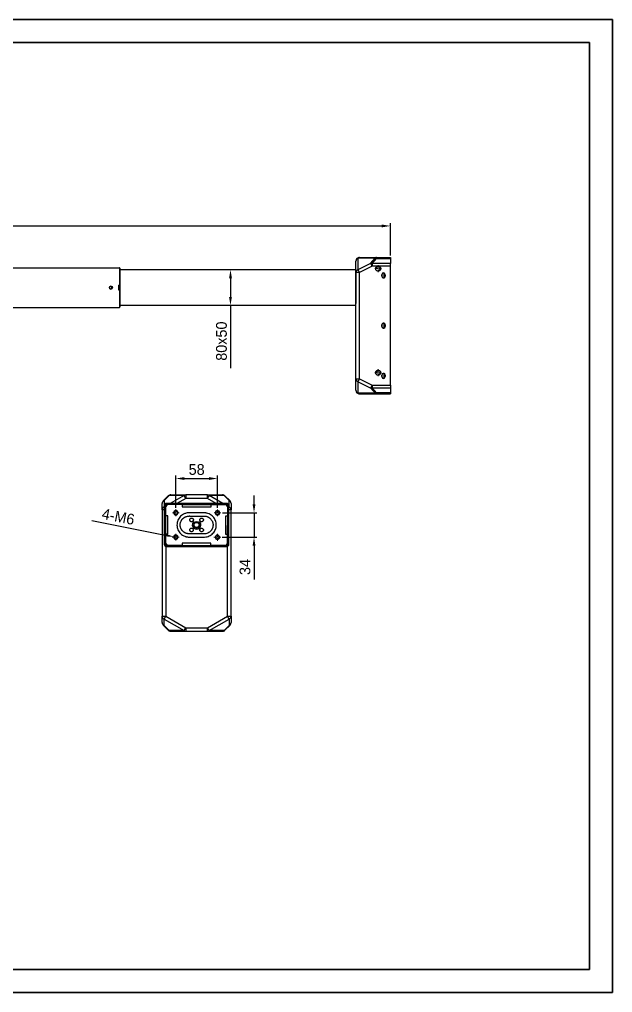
# Model space of a CAD drawing. Header units: millimetres. Extents: x 0 to 1916, y 0 to 1355.
# Drawn here: x 1090 to 1916, y 0 to 1355 of the extents above; entities that cross this region are included whole.
import ezdxf

# ---------------------------------------------------------------- set-up
doc = ezdxf.new("R2010")
doc.units = ezdxf.units.MM
doc.linetypes.add('CENTER2', pattern=[7.5, 5, -1, 0.5, -1])
doc.layers.get('0').update_dxf_attribs({"lineweight": 18})
for name, color, linetype, lineweight in [('CAXA0', 7, 'Continuous', 70), ('CAXA3', 7, 'Continuous', 18), ('標注', 3, 'Continuous', 18)]:
    doc.layers.add(name, color=color, linetype=linetype, lineweight=lineweight)
doc.dimstyles.new('ISO-25', dxfattribs={"dimtxt": 6, "dimasz": 6, "dimexe": 0.5, "dimexo": 0.625, "dimgap": 1.2, "dimtad": 1, "dimdsep": 46, "dimtxsty": 'Standard', "dimcen": 2.5, "dimdle": 12, "dimclrd": 3, "dimclre": 3, "dimclrt": 3, "dimadec": 0, "dimazin": 0, "dimtfac": 1, "dimtmove": 0, "dimatfit": 3, "dimfxl": 0, "dimarcsym": 0})

# ---------------------------------------------------------------- blocks, each defined once
blk = doc.blocks.new('*X5')
at = {"layer": '標注'}
for points in [[(408.7, 1069.4), (408.7, 1065.4), (396.7, 1067.4)], [(1594.7, 1069.4), (1594.7, 1065.4), (1606.7, 1067.4)]]:
    blk.add_hatch(color=0, dxfattribs=at).paths.add_polyline_path(points, flags=0)
at = {"layer": '標注', "color": 0, "lineweight": -2}
for p, q in [((396.7, 1013.5), (396.7, 1071.4)), ((1606.7, 1026.4), (1606.7, 1071.4)), ((408.7, 1067.4), (1594.7, 1067.4))]:
    blk.add_line(p, q, dxfattribs=at)
at = {"layer": '標注', "color": 0, "lineweight": 15, "insert": (1001.7, 1079.9), "char_height": 15, "width": 78.771, "attachment_point": 5}
blk.add_mtext('1210', dxfattribs=at)
blk = doc.blocks.new('*X10')
at = {"layer": '標注'}
for points in [[(1319.9, 717.7), (1319.9, 713.7), (1307.9, 715.7)], [(1353.9, 717.7), (1353.9, 713.7), (1365.9, 715.7)]]:
    blk.add_hatch(color=0, dxfattribs=at).paths.add_polyline_path(points, flags=0)
at = {"layer": '標注', "color": 0, "lineweight": -2}
for p, q in [((1307.9, 674.9), (1307.9, 719.7)), ((1365.9, 674.8), (1365.9, 719.7)), ((1319.9, 715.7), (1353.9, 715.7))]:
    blk.add_line(p, q, dxfattribs=at)
at = {"layer": '標注', "color": 0, "lineweight": 15, "insert": (1336.9, 728.2), "char_height": 15, "width": 37.877, "attachment_point": 5}
blk.add_mtext('58', dxfattribs=at)
blk = doc.blocks.new('*X11')
at = {"layer": '標注'}
for points in [[(1414.8, 680), (1418.8, 680), (1416.8, 668)], [(1414.8, 622), (1418.8, 622), (1416.8, 634)]]:
    blk.add_hatch(color=0, dxfattribs=at).paths.add_polyline_path(points, flags=0)
at = {"layer": '標注', "color": 0, "lineweight": -2}
for p, q in [((1416.8, 680), (1416.8, 692)), ((1372.7, 668), (1420.8, 668)), ((1416.8, 668), (1416.8, 634)), ((1372.6, 634), (1420.8, 634)), ((1416.8, 622), (1416.8, 575))]:
    blk.add_line(p, q, dxfattribs=at)
at = {"layer": '標注', "color": 0, "lineweight": 15, "insert": (1404.3, 592.5), "char_height": 15, "width": 38.883, "attachment_point": 5, "rotation": 90}
blk.add_mtext('34', dxfattribs=at)
blk = doc.blocks.new('*X12')
at = {"layer": '標注'}
blk.add_hatch(color=0, dxfattribs=at).paths.add_polyline_path([(1293.4, 639), (1292.7, 635.1), (1304.8, 634.7)], flags=0)
at = {"layer": '標注', "color": 0, "lineweight": -2}
for p, q in [((1191, 657.1), (1293.1, 637)), ((1307.8, 634.1), (1304.8, 634.7))]:
    blk.add_line(p, q, dxfattribs=at)
at = {"layer": '標注', "color": 0, "lineweight": 15, "insert": (1227.7, 662.6), "char_height": 15, "width": 86.309, "attachment_point": 5, "rotation": 348.8526}
blk.add_mtext('4-M6', dxfattribs=at)
blk = doc.blocks.new('*X18')
at = {"layer": '標注'}
for points in [[(1382, 994.5), (1386, 994.5), (1384, 1006.5)], [(1382, 968.5), (1386, 968.5), (1384, 956.5)]]:
    blk.add_hatch(color=0, dxfattribs=at).paths.add_polyline_path(points, flags=0)
at = {"layer": '標注', "color": 0, "lineweight": -2}
for p, q in [((1392.4, 1006.5), (1380, 1006.5)), ((1384, 994.5), (1384, 968.5)), ((1392.4, 956.5), (1380, 956.5)), ((1384, 956.5), (1384, 869.5))]:
    blk.add_line(p, q, dxfattribs=at)
at = {"layer": '標注', "color": 0, "lineweight": 15, "insert": (1371.5, 907), "char_height": 15, "width": 103.24, "attachment_point": 5, "rotation": 90}
blk.add_mtext('80x50', dxfattribs=at)

msp = doc.modelspace()

# ---------------------------------------------------------------- linework, layer by layer
at = {"linetype": 'Continuous', "lineweight": 30}
for p, q in [((1558.689, 1002.627), (1558.689, 1018.548)), ((1561.698, 1006.61), (1561.698, 1022.53)), ((1585.458, 1022.53), (1561.698, 1022.53)), ((1563.689, 1023.548), (1587.45, 1023.548)), ((1579.398, 1015.459), (1585.458, 1022.53)), ((1581.389, 1015.013), (1587.45, 1022.084)), ((1587.45, 1023.548), (1587.45, 1023.168)), ((1587.45, 1023.548), (1606.689, 1023.548)), ((1587.45, 1023.168), (1587.45, 1022.084)), ((1587.45, 1022.084), (1606.689, 1022.084)), ((1606.689, 1023.548), (1606.689, 1022.084)), ((1606.689, 1022.084), (1606.689, 1015.013)), ((901.024, 1009.048), (1229.524, 1009.048)), ((1229.439, 1009.048), (1229.439, 954.048)), ((1230.024, 1008.548), (1230.024, 954.548)), ((1230.024, 1006.548), (1558.689, 1006.548)), ((1558.689, 1003.548), (1558.689, 1006.548)), ((1558.689, 1003.548), (1558.689, 959.548)), ((1561.698, 1006.61), (1579.398, 1015.459)), ((1581.389, 1011.477), (1563.689, 1002.627)), ((1581.389, 1015.013), (1581.389, 1013.391)), ((1606.689, 1015.013), (1581.389, 1015.013)), ((1581.389, 1013.391), (1581.389, 1011.477)), ((1588.987, 1011.477), (1581.389, 1011.477)), ((1588.987, 1011.477), (1589.689, 1011.556)), ((1589.689, 1011.556), (1589.689, 1011.048)), ((1589.689, 1011.556), (1590.391, 1011.477)), ((1606.689, 1011.477), (1590.391, 1011.477)), ((1606.689, 1011.477), (1606.689, 1015.013)), ((1606.689, 845.619), (1606.689, 1011.477)), ((1560.153, 1002.627), (1558.689, 1002.627)), ((1558.689, 854.469), (1558.689, 1002.627)), ((1563.689, 1002.627), (1560.153, 1002.627)), ((1563.689, 854.469), (1563.689, 1002.627)), ((1594.689, 997.548), (1594.689, 999.548)), ((1594.839, 999.548), (1594.839, 997.548)), ((1597.839, 1001.807), (1597.839, 995.29)), ((1599.539, 999.548), (1599.539, 997.548)), ((1599.689, 999.548), (1599.689, 997.548)), ((1215.439, 982.185), (1215.439, 981.548)), ((1215.439, 981.548), (1215.439, 981.051)), ((1218.439, 983.28), (1218.439, 979.816)), ((1227.939, 984.798), (1229.439, 984.798)), ((1227.939, 984.798), (1227.939, 978.298)), ((1227.939, 978.298), (1229.439, 978.298)), ((901.024, 954.048), (1229.524, 954.048)), ((1558.689, 956.548), (1230.024, 956.548)), ((1558.689, 956.548), (1558.689, 959.548)), ((1594.689, 927.548), (1594.689, 929.548)), ((1594.839, 929.548), (1594.839, 927.548)), ((1597.839, 931.807), (1597.839, 925.29)), ((1599.539, 929.548), (1599.539, 927.548)), ((1599.689, 929.548), (1599.689, 927.548)), ((1558.689, 854.469), (1560.153, 854.469)), ((1558.689, 838.548), (1558.689, 854.469)), ((1560.153, 854.469), (1563.689, 854.469)), ((1563.689, 854.469), (1581.389, 845.619)), ((1594.689, 857.548), (1594.689, 859.548)), ((1594.839, 859.548), (1594.839, 857.548)), ((1597.839, 861.807), (1597.839, 855.29)), ((1599.539, 859.548), (1599.539, 857.548)), ((1599.689, 859.548), (1599.689, 857.548)), ((1561.698, 850.487), (1579.398, 841.637)), ((1561.698, 834.566), (1561.698, 850.487)), ((1579.398, 841.637), (1585.458, 834.566)), ((1581.389, 845.619), (1606.689, 845.619)), ((1581.389, 845.619), (1581.389, 843.706)), ((1581.389, 843.706), (1581.389, 842.084)), ((1581.389, 842.084), (1606.689, 842.084)), ((1587.45, 835.013), (1581.389, 842.084)), ((1606.689, 845.619), (1606.689, 842.084)), ((1606.689, 842.084), (1606.689, 835.013)), ((1585.458, 834.566), (1561.698, 834.566)), ((1563.689, 833.548), (1587.45, 833.548)), ((1606.689, 835.013), (1587.45, 835.013)), ((1587.45, 835.013), (1587.45, 833.929)), ((1587.45, 833.929), (1587.45, 833.548)), ((1587.45, 833.548), (1606.689, 833.548)), ((1606.689, 835.013), (1606.689, 833.548))]:
    msp.add_line(p, q, dxfattribs=at)
at = {"linetype": 'CENTER2', "lineweight": 15}
for p, q in [((1584.903, 1008.048), (1594.475, 1008.048)), ((1589.689, 1012.848), (1589.689, 1003.248)), ((1589.689, 867.848), (1589.689, 858.248)), ((1584.903, 863.048), (1594.475, 863.048)), ((1303.082, 668.13), (1312.653, 668.13)), ((1307.867, 672.93), (1307.867, 663.33)), ((1361.081, 667.973), (1370.653, 667.973)), ((1365.867, 672.773), (1365.867, 663.173)), ((1307.775, 638.93), (1307.775, 629.33)), ((1365.775, 638.773), (1365.775, 629.173)), ((1302.99, 634.13), (1312.561, 634.13)), ((1360.989, 633.973), (1370.561, 633.973))]:
    msp.add_line(p, q, dxfattribs=at)
at = {"linetype": 'Continuous', "lineweight": 25}
for p, q in [((1297.357, 691.564), (1290.286, 684.493)), ((1298.617, 692.01), (1291.546, 684.939)), ((1319.407, 692.01), (1298.617, 692.01)), ((1319.407, 692.01), (1300.188, 681.028)), ((1300.892, 693.028), (1321.683, 693.028)), ((1321.683, 693.028), (1321.683, 691.564)), ((1351.96, 693.028), (1321.683, 693.028)), ((1321.683, 691.564), (1321.683, 688.028)), ((1351.96, 691.564), (1351.96, 693.028)), ((1351.96, 693.028), (1372.75, 693.028)), ((1351.96, 688.028), (1351.96, 691.564)), ((1375.025, 692.01), (1354.235, 692.01)), ((1373.454, 681.028), (1354.235, 692.01)), ((1382.097, 684.939), (1375.025, 692.01)), ((1383.357, 684.493), (1376.286, 691.564)), ((1288.821, 672.107), (1288.821, 680.957)), ((1291.546, 684.939), (1291.546, 676.089)), ((1291.821, 678.028), (1291.821, 624.028)), ((1293.321, 678.028), (1293.321, 624.028)), ((1378.821, 681.028), (1294.821, 681.028)), ((1378.821, 679.528), (1294.821, 679.528)), ((1316.898, 679.355), (1297.648, 679.408)), ((1321.683, 688.028), (1309.433, 681.028)), ((1316.898, 679.355), (1316.889, 676.355)), ((1316.898, 679.355), (1356.897, 679.247)), ((1351.96, 688.028), (1321.683, 688.028)), ((1364.21, 681.028), (1351.96, 688.028)), ((1356.889, 676.247), (1356.897, 679.247)), ((1376.147, 679.195), (1356.897, 679.247)), ((1380.321, 624.028), (1380.321, 678.028)), ((1381.821, 624.028), (1381.821, 678.028)), ((1382.097, 676.089), (1382.097, 684.939)), ((1384.821, 680.957), (1384.821, 672.107)), ((1290.286, 672.107), (1288.821, 672.107)), ((1288.821, 672.107), (1288.821, 523.949)), ((1291.821, 672.107), (1290.286, 672.107)), ((1291.821, 676.247), (1291.546, 676.089)), ((1293.637, 675.418), (1293.605, 663.668)), ((1307.874, 670.684), (1307.768, 670.678)), ((1307.86, 665.58), (1307.859, 665.259)), ((1307.859, 665.08), (1307.859, 665.259)), ((1307.874, 670.684), (1307.875, 671.18)), ((1316.889, 676.355), (1356.889, 676.247)), ((1365.874, 670.527), (1365.768, 670.521)), ((1365.86, 665.423), (1365.859, 665.102)), ((1365.859, 664.923), (1365.859, 665.102)), ((1366.357, 665.47), (1365.86, 665.423)), ((1365.874, 670.527), (1365.875, 671.023)), ((1380.105, 663.434), (1380.137, 675.184)), ((1382.097, 676.089), (1381.821, 676.247)), ((1383.357, 672.107), (1381.821, 672.107)), ((1384.821, 672.107), (1383.357, 672.107)), ((1384.821, 523.949), (1384.821, 672.107)), ((1296.605, 663.66), (1293.605, 663.668)), ((1296.537, 638.66), (1296.605, 663.66)), ((1326.859, 663.461), (1326.505, 663.462)), ((1327.356, 663.458), (1326.859, 663.461)), ((1327.356, 663.458), (1346.699, 663.411)), ((1332.366, 650.393), (1332.846, 651.032)), ((1333.006, 649.912), (1332.366, 650.393)), ((1332.367, 651.673), (1333.008, 652.152)), ((1332.846, 651.032), (1332.367, 651.673)), ((1332.729, 652.901), (1333.479, 653.18)), ((1333.008, 652.152), (1332.729, 652.901)), ((1333.423, 653.978), (1334.221, 654.034)), ((1333.479, 653.18), (1333.423, 653.978)), ((1333.648, 653.994), (1333.517, 654.486)), ((1334.221, 654.034), (1334.391, 654.816)), ((1334.391, 654.816), (1335.173, 654.645)), ((1335.173, 654.645), (1335.557, 655.347)), ((1335.557, 655.347), (1336.258, 654.963)), ((1336.258, 654.963), (1336.824, 655.528)), ((1337.389, 654.962), (1336.824, 655.528)), ((1338.092, 655.345), (1337.389, 654.962)), ((1338.474, 654.643), (1338.092, 655.345)), ((1339.256, 654.812), (1338.474, 654.643)), ((1339.426, 654.031), (1339.256, 654.812)), ((1340.223, 653.973), (1339.426, 654.031)), ((1340.126, 654.486), (1339.993, 653.99)), ((1340.166, 653.176), (1340.223, 653.973)), ((1340.915, 652.896), (1340.166, 653.176)), ((1340.635, 652.146), (1340.915, 652.896)), ((1341.275, 651.667), (1340.635, 652.146)), ((1340.635, 649.907), (1341.275, 650.386)), ((1340.796, 651.027), (1341.275, 651.667)), ((1341.275, 650.386), (1340.796, 651.027)), ((1377.105, 663.442), (1377.037, 638.442)), ((1380.105, 663.434), (1377.105, 663.442)), ((1380.037, 638.434), (1380.105, 663.434)), ((1380.288, 653.028), (1380.077, 653.028)), ((1293.537, 638.668), (1296.537, 638.66)), ((1307.782, 636.684), (1307.783, 637.18)), ((1339.472, 638.66), (1327.029, 638.693)), ((1332.726, 649.163), (1333.006, 649.912)), ((1333.475, 648.883), (1332.726, 649.163)), ((1332.948, 648.815), (1333.226, 648.976)), ((1333.417, 648.085), (1333.475, 648.883)), ((1334.214, 648.027), (1333.417, 648.085)), ((1334.383, 647.246), (1334.214, 648.027)), ((1335.165, 647.415), (1334.383, 647.246)), ((1335.547, 646.712), (1335.165, 647.415)), ((1335.364, 647.049), (1335.291, 646.849)), ((1336.253, 647.096), (1335.547, 646.712)), ((1336.821, 646.528), (1336.253, 647.096)), ((1336.821, 646.528), (1337.387, 647.094)), ((1337.387, 647.094), (1338.089, 646.71)), ((1338.089, 646.71), (1338.472, 647.412)), ((1338.351, 646.849), (1338.276, 647.054)), ((1338.472, 647.412), (1339.253, 647.242)), ((1339.253, 647.242), (1339.424, 648.024)), ((1339.424, 648.024), (1340.221, 648.081)), ((1346.271, 638.645), (1339.472, 638.661)), ((1340.164, 648.878), (1340.914, 649.158)), ((1340.221, 648.081), (1340.164, 648.878)), ((1340.42, 648.974), (1340.694, 648.815)), ((1340.914, 649.158), (1340.635, 649.907)), ((1346.7, 638.643), (1346.58, 638.643)), ((1347.519, 638.66), (1346.7, 638.643)), ((1365.782, 636.527), (1365.783, 637.023)), ((1377.037, 638.442), (1380.037, 638.434)), ((1380.005, 626.684), (1380.037, 638.434)), ((1380.066, 649.028), (1380.288, 649.028)), ((1307.782, 636.684), (1307.676, 636.678)), ((1307.768, 631.58), (1307.767, 631.259)), ((1307.767, 631.08), (1307.767, 631.259)), ((1316.753, 625.856), (1316.745, 622.856)), ((1356.753, 625.747), (1316.753, 625.856)), ((1327.033, 634.178), (1346.568, 634.125)), ((1346.568, 634.125), (1346.687, 634.126)), ((1346.687, 634.126), (1347.717, 634.149)), ((1356.744, 622.747), (1356.753, 625.747)), ((1365.782, 636.527), (1365.676, 636.521)), ((1365.768, 631.423), (1365.767, 631.102)), ((1365.767, 630.923), (1365.767, 631.102)), ((1366.265, 631.471), (1365.768, 631.423)), ((1293.821, 621.2), (1293.821, 523.949)), ((1294.821, 622.528), (1378.821, 622.528)), ((1294.821, 621.028), (1378.821, 621.028)), ((1297.495, 622.908), (1316.745, 622.856)), ((1356.744, 622.747), (1375.994, 622.695)), ((1379.821, 523.949), (1379.821, 621.2)), ((1288.821, 523.949), (1290.286, 523.949)), ((1288.821, 515.099), (1288.821, 523.949)), ((1290.286, 523.949), (1293.821, 523.949)), ((1291.546, 519.967), (1319.407, 504.046)), ((1291.546, 511.117), (1291.546, 519.967)), ((1293.821, 523.949), (1321.683, 508.028)), ((1351.96, 508.028), (1379.821, 523.949)), ((1354.235, 504.046), (1382.097, 519.967)), ((1379.821, 523.949), (1383.357, 523.949)), ((1382.097, 519.967), (1382.097, 511.117)), ((1383.357, 523.949), (1384.821, 523.949)), ((1384.821, 523.949), (1384.821, 515.099)), ((1290.286, 511.564), (1297.357, 504.493)), ((1298.617, 504.046), (1291.546, 511.117)), ((1319.407, 504.046), (1298.617, 504.046)), ((1300.892, 503.028), (1321.683, 503.028)), ((1321.683, 508.028), (1351.96, 508.028)), ((1321.683, 508.028), (1321.683, 504.493)), ((1321.683, 504.493), (1321.683, 503.028)), ((1321.683, 503.028), (1351.96, 503.028)), ((1351.96, 504.493), (1351.96, 508.028)), ((1351.96, 503.028), (1351.96, 504.493)), ((1351.96, 503.028), (1372.75, 503.028)), ((1375.025, 504.046), (1354.235, 504.046)), ((1382.097, 511.117), (1375.025, 504.046)), ((1376.286, 504.493), (1383.357, 511.564))]:
    msp.add_line(p, q, dxfattribs=at)
at = {"linetype": 'Continuous', "lineweight": 30}
for points in [[(1563.689, 1002.627), (1563.383, 1003.24), (1563.083, 1003.84), (1562.794, 1004.418), (1562.522, 1004.962), (1562.272, 1005.462), (1562.048, 1005.909), (1561.856, 1006.294), (1561.698, 1006.61)], [(1581.389, 1011.477), (1581.083, 1012.089), (1580.782, 1012.69), (1580.493, 1013.268), (1580.221, 1013.812), (1579.971, 1014.312), (1579.748, 1014.758), (1579.556, 1015.143), (1579.398, 1015.459)], [(1561.698, 850.487), (1561.856, 850.803), (1562.048, 851.188), (1562.272, 851.635), (1562.522, 852.135), (1562.794, 852.679), (1563.083, 853.257), (1563.383, 853.857), (1563.689, 854.469)], [(1579.398, 841.637), (1579.556, 841.953), (1579.748, 842.338), (1579.971, 842.785), (1580.221, 843.285), (1580.493, 843.829), (1580.782, 844.407), (1581.083, 845.007), (1581.389, 845.619)]]:
    msp.add_lwpolyline(points, dxfattribs=at)
at = {"linetype": 'Continuous', "lineweight": 25}
for points in [[(1321.683, 688.028), (1321.324, 688.656), (1320.972, 689.271), (1320.636, 689.859), (1320.322, 690.409), (1320.036, 690.909), (1319.785, 691.349), (1319.574, 691.718), (1319.407, 692.01)], [(1354.235, 692.01), (1354.068, 691.718), (1353.857, 691.349), (1353.606, 690.909), (1353.32, 690.409), (1353.006, 689.859), (1352.67, 689.271), (1352.318, 688.656), (1351.96, 688.028)], [(1291.546, 676.089), (1291.712, 675.797), (1291.821, 675.607)], [(1381.821, 675.607), (1381.93, 675.797), (1382.097, 676.089)], [(1293.821, 523.949), (1293.462, 523.321), (1293.111, 522.706), (1292.775, 522.118), (1292.46, 521.568), (1292.175, 521.068), (1291.924, 520.628), (1291.712, 520.259), (1291.546, 519.967)], [(1382.097, 519.967), (1381.93, 520.259), (1381.719, 520.628), (1381.467, 521.068), (1381.182, 521.568), (1380.867, 522.118), (1380.531, 522.706), (1380.18, 523.321), (1379.821, 523.949)], [(1319.407, 504.046), (1319.574, 504.338), (1319.785, 504.707), (1320.036, 505.147), (1320.322, 505.647), (1320.636, 506.197), (1320.972, 506.785), (1321.324, 507.4), (1321.683, 508.028)], [(1351.96, 508.028), (1352.318, 507.4), (1352.67, 506.785), (1353.006, 506.197), (1353.32, 505.647), (1353.606, 505.147), (1353.857, 504.707), (1354.068, 504.338), (1354.235, 504.046)]]:
    msp.add_lwpolyline(points, dxfattribs=at)
at = {"linetype": 'Continuous', "lineweight": 30}
msp.add_circle((1217.439, 981.548), 2.1, dxfattribs=at)
at = {"linetype": 'Continuous', "lineweight": 25}
msp.add_circle((1336.821, 651.051), 3.523, dxfattribs=at)
at = {"linetype": 'Continuous', "lineweight": 30}
for centre, radius, start, end in [((1563.06, 1018.374), 4.374, 108.138109, 177.712836), ((1563.689, 1018.548), 5, 135, 180), ((1563.689, 1018.548), 5, 90, 135), ((1563.798, 1020.879), 2.671, 92.330403, 141.821464), ((1587.558, 1020.879), 2.671, 92.329983, 141.821883), ((1585.37, 1017.475), 5.056, 65.715268, 88.999073), ((1229.524, 1008.548), 0.5, 360, 90), ((1563.06, 1002.453), 4.374, 108.138108, 177.712863), ((1579.309, 1010.405), 5.056, 65.714264, 88.999872), ((1597.189, 999.548), 2.5, 0, 180), ((1597.189, 997.548), 2.5, 180, 0), ((1597.189, 999.548), 2.35, 73.942867, 180), ((1597.189, 997.548), 2.35, 180, 286.057133), ((1597.189, 999.548), 2.35, 0, 73.942867), ((1597.189, 997.548), 2.35, 286.057133, 0), ((1217.439, 981.548), 2, 60, 300), ((1217.439, 981.548), 2, 300, 60), ((1229.524, 954.548), 0.5, 270, 0), ((1597.189, 929.548), 2.5, 360, 180), ((1597.189, 927.548), 2.5, 180, 0), ((1597.189, 929.548), 2.35, 73.942867, 180), ((1597.189, 927.548), 2.35, 180, 286.057133), ((1597.189, 929.548), 2.35, 360, 73.942867), ((1597.189, 927.548), 2.35, 286.057133, 0), ((1563.06, 854.644), 4.374, 182.287024, 251.862083), ((1597.189, 859.548), 2.5, 0, 180), ((1597.189, 857.548), 2.5, 180, 0), ((1597.189, 859.548), 2.35, 73.942867, 180), ((1597.189, 857.548), 2.35, 180, 286.057133), ((1597.189, 859.548), 2.35, 0, 73.942867), ((1597.189, 857.548), 2.35, 286.057133, 0), ((1579.309, 846.692), 5.056, 271.000625, 294.285442), ((1563.06, 838.723), 4.374, 182.287253, 251.861853), ((1563.689, 838.548), 5, 180, 225), ((1563.689, 838.548), 5, 225, 270), ((1563.798, 836.217), 2.671, 218.17893, 267.669203), ((1585.37, 839.622), 5.056, 271.001477, 294.284591), ((1587.558, 836.217), 2.671, 218.178511, 267.669623)]:
    msp.add_arc(centre, radius, start, end, dxfattribs=at)
at = {"linetype": 'CENTER2', "lineweight": 15}
for centre in [(1589.689, 1008.048), (1589.689, 863.048)]:
    msp.add_arc(centre, 2.6, 270, 180, dxfattribs=at)
at = {"linetype": 'Continuous', "lineweight": 25}
for centre, radius, start, end in [((1300.892, 688.028), 5, 112.5, 135), ((1298.514, 690.298), 1.715, 86.583823, 132.451025), ((1300.965, 689.813), 3.216, 91.296219, 136.901607), ((1300.892, 688.028), 5, 90, 112.5), ((1321.755, 689.813), 3.216, 91.296136, 136.901742), ((1351.887, 689.813), 3.216, 43.098258, 88.703864), ((1372.677, 689.813), 3.216, 43.098393, 88.703781), ((1372.75, 688.028), 5, 67.5, 90), ((1372.75, 688.028), 5, 45, 67.5), ((1375.128, 690.298), 1.715, 47.548975, 93.416177), ((1293.268, 680.838), 4.449, 112.780557, 178.461837), ((1293.821, 680.957), 5, 157.5, 180), ((1293.821, 680.957), 5, 135, 157.5), ((1291.443, 683.227), 1.715, 86.583725, 132.451424), ((1294.821, 678.028), 3, 90, 180), ((1294.821, 678.028), 1.5, 90, 180), ((1297.637, 675.408), 4, 89.844905, 179.844905), ((1296.821, 676.028), 3, 128.062777, 157.415256), ((1376.137, 675.195), 4, 359.844905, 89.844905), ((1376.821, 676.028), 3, 25.057151, 76.126114), ((1378.821, 678.028), 3, 0, 90), ((1378.821, 678.028), 1.5, 0, 90), ((1382.199, 683.227), 1.715, 47.548576, 93.416275), ((1380.374, 680.838), 4.449, 1.538163, 67.219443), ((1379.821, 680.957), 5, 22.5, 45), ((1379.821, 680.957), 5, 0, 22.5), ((1293.268, 671.988), 4.449, 112.780518, 178.461876), ((1307.867, 668.13), 3.05, 89.844905, 269.844905), ((1307.867, 668.13), 2.55, 92.218284, 269.844905), ((1307.867, 668.13), 3.05, 269.844905, 89.844905), ((1365.867, 667.973), 3.05, 89.844905, 269.844905), ((1365.867, 667.973), 2.55, 92.218284, 269.844905), ((1365.867, 667.973), 3.05, 269.844905, 89.844905), ((1380.374, 671.988), 4.449, 1.538124, 67.219482), ((1336.821, 651.051), 6, 141.636706, 38.363294), ((1332.744, 654.279), 0.8, 15, 141.636706), ((1340.898, 654.279), 0.8, 38.363294, 165), ((1307.775, 634.13), 3.05, 89.844905, 269.844905), ((1307.775, 634.13), 3.05, 269.844905, 89.844905), ((1333.198, 648.382), 0.5, 120, 216.37937), ((1336.821, 651.051), 5, 216.37937, 243.62063), ((1334.822, 647.02), 0.5, 243.62063, 340), ((1338.82, 647.02), 0.5, 200, 296.37937), ((1336.821, 651.051), 5, 296.37937, 323.62063), ((1340.444, 648.382), 0.5, 323.62063, 60), ((1365.775, 633.973), 3.05, 89.844905, 269.844905), ((1365.775, 633.973), 3.05, 269.844905, 89.844905), ((1294.821, 624.028), 3, 180, 270), ((1294.821, 624.028), 1.5, 180, 270), ((1297.506, 626.908), 4, 179.844905, 269.844905), ((1296.821, 626.028), 3, 201.538932, 262.680766), ((1307.775, 634.13), 2.55, 92.218284, 269.844905), ((1365.775, 633.973), 2.55, 92.218284, 269.844905), ((1376.005, 626.695), 4, 269.844905, 359.844905), ((1376.821, 626.028), 3, 299.387864, 342.063727), ((1378.821, 624.028), 1.5, 270, 0), ((1378.821, 624.028), 3, 270, 0), ((1293.268, 524.068), 4.449, 181.538069, 247.219611), ((1293.268, 515.219), 4.449, 181.538211, 247.219269), ((1293.821, 515.099), 5, 180, 202.5), ((1380.374, 524.068), 4.449, 292.780389, 358.461931), ((1380.374, 515.219), 4.449, 292.780731, 358.461789), ((1379.821, 515.099), 5, 337.5, 0), ((1293.821, 515.099), 5, 202.5, 225), ((1291.443, 512.829), 1.715, 227.548982, 273.415569), ((1298.514, 505.758), 1.715, 227.549121, 273.41543), ((1300.892, 508.028), 5, 225, 247.5), ((1300.965, 506.243), 3.216, 223.098757, 268.703417), ((1300.892, 508.028), 5, 247.5, 270), ((1321.755, 506.243), 3.216, 223.098622, 268.7035), ((1351.887, 506.243), 3.216, 271.2965, 316.901378), ((1372.677, 506.243), 3.216, 271.296583, 316.901243), ((1372.75, 508.028), 5, 270, 292.5), ((1372.75, 508.028), 5, 292.5, 315), ((1375.128, 505.758), 1.715, 266.58457, 312.450879), ((1382.199, 512.829), 1.715, 266.584431, 312.451018), ((1379.821, 515.099), 5, 315, 337.5)]:
    msp.add_arc(centre, radius, start, end, dxfattribs=at)
at = {"color": 3, "linetype": 'Continuous', "lineweight": 15}
for centre in [(1307.867, 668.13), (1365.867, 667.973), (1307.775, 634.13), (1365.775, 633.973)]:
    msp.add_arc(centre, 2.6, 270, 180, dxfattribs=at)
at = {"linetype": 'Continuous', "lineweight": 25}
for start_param, end_param in [(3.14159265, 3.26865486), (6.14962652, 6.28318531)]:
    msp.add_ellipse((1380.288, 651.028), major_axis=(0, -2), ratio=0.83333333, start_param=start_param, end_param=end_param, dxfattribs=at)
at = {"linetype": 'Continuous', "lineweight": 30}
for points, knots in [([(1590.391, 1011.477), (1590.787, 1011.352), (1591.609, 1011.093), (1592.577, 1010.166), (1593.147, 1008.977), (1593.245, 1007.688), (1592.891, 1006.447), (1592.093, 1005.388), (1590.96, 1004.702), (1589.689, 1004.474), (1588.419, 1004.702), (1587.285, 1005.388), (1586.487, 1006.447), (1586.133, 1007.688), (1586.231, 1008.977), (1586.802, 1010.166), (1587.769, 1011.093), (1588.591, 1011.352), (1588.987, 1011.477)], [0, 0, 0, 0, 1.23964551, 2.56801498, 3.89638643, 5.13607251, 6.37576154, 7.70411256, 9.03249262, 10.27215872, 11.51188372, 12.84026378, 14.1686148, 15.40830383, 16.64798992, 17.97636136, 19.30473083, 20.54437634, 20.54437634, 20.54437634, 20.54437634]), ([(1589.689, 859.548), (1589.249, 859.595), (1588.569, 859.668), (1587.754, 860.104), (1587.197, 860.556), (1586.742, 861.113), (1586.32, 861.928), (1586.104, 863.048), (1586.32, 864.168), (1586.742, 864.984), (1587.197, 865.541), (1587.753, 865.993), (1588.569, 866.429), (1589.249, 866.501), (1589.689, 866.548)], [0, 0, 0, 0, 1.31450927, 2.02945588, 2.74491376, 3.45983673, 4.17531216, 5.48980083, 6.80428949, 7.51922971, 8.23468865, 8.94963842, 9.66509029, 10.97959956, 10.97959956, 10.97959956, 10.97959956]), ([(1589.689, 866.548), (1590.129, 866.501), (1590.809, 866.429), (1591.625, 865.993), (1592.181, 865.541), (1592.636, 864.984), (1593.058, 864.168), (1593.274, 863.048), (1593.058, 861.929), (1592.636, 861.113), (1592.181, 860.556), (1591.625, 860.104), (1590.809, 859.668), (1590.129, 859.595), (1589.689, 859.548)], [0, 0, 0, 0, 1.31445058, 2.02939717, 2.74485504, 3.459778, 4.17525343, 5.48974207, 6.80423072, 7.5191643, 8.23462902, 8.94957406, 9.66502935, 10.97947993, 10.97947993, 10.97947993, 10.97947993])]:
    msp.add_open_spline(points, degree=3, knots=knots, dxfattribs=at)
at = {"linetype": 'Continuous', "lineweight": 25}
for points, knots in [([(1307.859, 665.259), (1308.129, 665.29), (1308.718, 665.36), (1309.536, 665.807), (1310.189, 666.515), (1310.561, 667.398), (1310.618, 668.338), (1310.354, 669.233), (1309.818, 669.981), (1309.068, 670.491), (1308.381, 670.683), (1307.981, 670.684), (1307.874, 670.684)], [0, 0, 0, 0, 0.8132609, 1.77194738, 2.7312528, 3.66285083, 4.60025508, 5.50986238, 6.41955891, 7.31412375, 8.19377664, 8.5155548, 8.5155548, 8.5155548, 8.5155548]), ([(1307.874, 670.68), (1308.209, 670.644), (1308.602, 670.601), (1309.207, 670.32), (1309.62, 670.023), (1309.952, 669.614), (1310.101, 669.364), (1310.166, 669.235), (1310.196, 669.169), (1310.21, 669.136), (1310.218, 669.119), (1310.221, 669.111), (1310.223, 669.106), (1310.224, 669.104), (1310.224, 669.103), (1310.224, 669.103), (1310.224, 669.102), (1310.224, 669.102), (1310.224, 669.102), (1310.224, 669.102), (1310.357, 668.798), (1310.449, 668.291), (1310.392, 667.71), (1310.321, 667.427), (1310.275, 667.288), (1310.249, 667.22), (1310.236, 667.186), (1310.229, 667.169), (1310.226, 667.16), (1310.224, 667.156), (1310.223, 667.154), (1310.223, 667.153), (1310.222, 667.153), (1310.222, 667.152), (1310.222, 667.152), (1310.222, 667.152), (1310.222, 667.152), (1310.092, 666.847), (1309.717, 666.277), (1309.097, 665.866), (1308.627, 665.691), (1308.303, 665.603), (1308.027, 665.589), (1307.86, 665.58)], [0, 0, 0, 0, 0.99868546, 1.17241162, 2.00207726, 2.49978214, 2.74894143, 2.87355964, 2.93587501, 2.96703114, 2.98261138, 2.99040007, 2.99429582, 2.99624277, 2.99721662, 2.9977039, 2.99794668, 2.99806887, 2.99813162, 2.99816173, 2.99817593, 3.99461685, 4.49559872, 4.7464033, 4.87184792, 4.93457529, 4.96593906, 4.98162163, 4.98946249, 4.99338473, 4.99534412, 4.99632455, 4.99681355, 4.99706049, 4.99718256, 4.99724279, 4.99727535, 4.99728954, 5.99283811, 6.99668185, 7.17041753, 7.50011991, 8.00029051, 8.00029051, 8.00029051, 8.00029051]), ([(1308.444, 665.654), (1308.415, 665.645), (1308.228, 665.583), (1308.029, 665.581), (1307.86, 665.58)], [0, 0, 0, 0, 0.090206776, 0.591080137, 0.591080137, 0.591080137, 0.591080137]), ([(1326.88, 667.978), (1326.121, 667.969), (1324.606, 667.953), (1322.36, 667.559), (1319.835, 666.768), (1317.122, 665.393), (1314.45, 663.269), (1312.248, 660.658), (1310.631, 657.648), (1309.649, 654.378), (1309.31, 650.979), (1309.67, 647.582), (1310.701, 644.332), (1312.36, 641.35), (1314.592, 638.771), (1317.282, 636.672), (1319.728, 635.455), (1321.662, 634.819), (1322.986, 634.498), (1324.324, 634.281), (1325.678, 634.174), (1326.577, 634.177), (1327.033, 634.178)], [0, 0, 0, 0, 2.27837643, 4.54147284, 6.81749779, 10.2089349, 13.60726405, 17.00297032, 20.39513206, 23.79501053, 27.19211844, 30.58535935, 33.98189671, 37.36526428, 40.7614408, 44.15460341, 47.55048903, 48.90194903, 50.26350068, 51.63761938, 52.96742733, 54.33687483, 54.33687483, 54.33687483, 54.33687483]), ([(1346.695, 667.923), (1343.393, 667.933), (1338.199, 667.948), (1332, 667.963), (1328.825, 667.972), (1327.459, 667.976), (1327.053, 667.977), (1326.925, 667.977), (1326.88, 667.978)], [0, 0, 0, 0, 9.90747262, 15.58072376, 18.59722967, 19.43093007, 19.67914198, 19.81492907, 19.81492907, 19.81492907, 19.81492907]), ([(1347.717, 634.149), (1348.95, 634.263), (1351.29, 634.48), (1354.515, 635.626), (1357.302, 637.26), (1359.693, 639.361), (1361.644, 641.857), (1363.085, 644.682), (1363.981, 647.736), (1364.321, 650.935), (1364.031, 654.164), (1363.128, 657.294), (1361.643, 660.197), (1359.629, 662.739), (1357.165, 664.881), (1354.229, 666.577), (1351.588, 667.442), (1349.51, 667.795), (1348.118, 667.924), (1347.177, 667.924), (1346.695, 667.923)], [0, 0, 0, 0, 3.70625789, 7.03445311, 10.17849702, 13.36191399, 16.53304964, 19.63664725, 22.83009827, 26.03685453, 29.24214906, 32.50564121, 35.76151656, 38.9731107, 42.18415474, 45.51119443, 49.09106768, 50.45918627, 51.83645904, 53.28333878, 53.28333878, 53.28333878, 53.28333878]), ([(1365.859, 665.102), (1366.129, 665.133), (1366.718, 665.203), (1367.536, 665.65), (1368.188, 666.358), (1368.561, 667.241), (1368.618, 668.181), (1368.354, 669.076), (1367.818, 669.824), (1367.067, 670.334), (1366.38, 670.526), (1365.981, 670.527), (1365.874, 670.527)], [0, 0, 0, 0, 0.8132609, 1.77194696, 2.73125113, 3.66285076, 4.60025502, 5.50986233, 6.41955886, 7.31412525, 8.19377635, 8.51555446, 8.51555446, 8.51555446, 8.51555446]), ([(1365.874, 670.523), (1366.209, 670.487), (1366.602, 670.444), (1367.207, 670.163), (1367.62, 669.866), (1367.952, 669.457), (1368.101, 669.207), (1368.166, 669.078), (1368.196, 669.012), (1368.21, 668.979), (1368.217, 668.962), (1368.221, 668.954), (1368.223, 668.949), (1368.223, 668.947), (1368.224, 668.946), (1368.224, 668.946), (1368.224, 668.945), (1368.224, 668.945), (1368.224, 668.945), (1368.224, 668.945), (1368.31, 668.625), (1368.46, 668.137), (1368.391, 667.553), (1368.321, 667.27), (1368.275, 667.131), (1368.249, 667.063), (1368.236, 667.029), (1368.229, 667.012), (1368.226, 667.003), (1368.224, 666.999), (1368.223, 666.997), (1368.222, 666.996), (1368.222, 666.996), (1368.222, 666.995), (1368.222, 666.995), (1368.222, 666.995), (1368.222, 666.995), (1368.134, 666.675), (1367.696, 666.127), (1367.097, 665.708), (1366.627, 665.535), (1366.303, 665.446), (1366.027, 665.432), (1365.86, 665.423)], [0, 0, 0, 0, 0.99876625, 1.17250477, 2.00223903, 2.49998417, 2.74916267, 2.87379262, 2.93611149, 2.96727259, 2.98285165, 2.99064168, 2.99453775, 2.99648486, 2.9974595, 2.99794541, 2.99818993, 2.99831183, 2.99837388, 2.998404, 2.99841757, 3.9949391, 4.4959615, 4.74678591, 4.87224068, 4.93497377, 4.96634008, 4.98202322, 4.98986471, 4.99378656, 4.99574683, 4.99672663, 4.9972171, 4.99746334, 4.99758473, 4.99764644, 4.9976783, 4.99769187, 5.99332201, 6.9972485, 7.17099649, 7.50072554, 8.0009366, 8.0009366, 8.0009366, 8.0009366]), ([(1380.117, 668.012), (1380.146, 668.042), (1380.237, 668.138), (1380.299, 668.324), (1380.327, 668.562), (1380.281, 668.798), (1380.201, 668.982), (1380.126, 669.047), (1380.12, 669.052)], [0, 0, 0, 0, 0.12324472, 0.39719768, 0.56866958, 0.84263548, 1.11661008, 1.14171826, 1.14171826, 1.14171826, 1.14171826]), ([(1325.826, 638.708), (1325.601, 638.72), (1325.115, 638.746), (1324.339, 638.853), (1323.276, 639.064), (1322.319, 639.349), (1321.56, 639.65), (1321.205, 639.807), (1320.706, 640.042), (1319.893, 640.481), (1318.895, 641.153), (1317.976, 641.923), (1317.241, 642.654), (1316.596, 643.4), (1316.056, 644.136), (1315.591, 644.878), (1315.135, 645.731), (1314.714, 646.718), (1314.341, 647.881), (1314.067, 649.131), (1313.941, 650.375), (1313.941, 651.734), (1314.092, 653.153), (1314.473, 654.753), (1314.982, 656.108), (1315.531, 657.189), (1316.083, 658.081), (1316.72, 658.935), (1317.348, 659.629), (1317.934, 660.198), (1318.477, 660.671), (1319.125, 661.167), (1319.704, 661.552), (1320.29, 661.899), (1320.882, 662.21), (1321.492, 662.483), (1322.611, 662.922), (1324.243, 663.383), (1325.772, 663.436), (1326.505, 663.461)], [0, 0, 0, 0, 0.67527944, 1.45986399, 2.35100151, 3.92375451, 4.44730553, 4.80125889, 5.08979702, 6.10116768, 7.57000149, 8.6932817, 9.69388073, 10.67826736, 11.64964837, 12.43151385, 13.30317307, 14.54958511, 15.64495508, 16.96611924, 18.38217151, 19.38794173, 21.03990292, 22.65238802, 24.31240868, 25.37102891, 26.28447725, 27.45645831, 28.56393659, 29.08905509, 29.90718429, 30.72377461, 31.53710518, 31.99194782, 32.76801503, 33.54282507, 33.99469007, 36.37786127, 38.57488365, 38.57488365, 38.57488365, 38.57488365]), ([(1329.833, 655.57), (1329.506, 655.609), (1328.852, 655.686), (1328.021, 656.266), (1327.468, 657.094), (1327.275, 658.077), (1327.473, 659.059), (1328.031, 659.884), (1328.865, 660.46), (1329.519, 660.534), (1329.847, 660.57)], [0, 0, 0, 0, 0.9796112, 1.95922242, 2.93883368, 3.9184451, 4.89805621, 5.87766743, 6.8572783, 7.83688972, 7.83688972, 7.83688972, 7.83688972]), ([(1329.847, 660.57), (1330.174, 660.532), (1330.828, 660.455), (1331.659, 659.875), (1332.212, 659.047), (1332.405, 658.063), (1332.207, 657.081), (1331.649, 656.256), (1330.815, 655.68), (1330.161, 655.607), (1329.833, 655.57)], [0, 0, 0, 0, 0.97961156, 1.95922279, 2.93883392, 3.91844571, 4.89805682, 5.8776683, 6.85727943, 7.83689086, 7.83689086, 7.83689086, 7.83689086]), ([(1333.601, 654.172), (1333.616, 654.195), (1333.954, 654.707), (1335.102, 655.328), (1336.256, 655.477), (1336.833, 655.551)], [0, 0, 0, 0, 0.08496084, 1.85258185, 3.62020281, 3.62020281, 3.62020281, 3.62020281]), ([(1336.833, 655.551), (1337.41, 655.473), (1338.562, 655.317), (1339.701, 654.699), (1340.033, 654.193), (1340.043, 654.178)], [0, 0, 0, 0, 1.76790331, 3.53580664, 3.59286272, 3.59286272, 3.59286272, 3.59286272]), ([(1343.833, 655.532), (1343.506, 655.571), (1342.852, 655.648), (1342.021, 656.228), (1341.467, 657.056), (1341.275, 658.039), (1341.473, 659.022), (1342.031, 659.846), (1342.865, 660.422), (1343.519, 660.496), (1343.847, 660.532)], [0, 0, 0, 0, 0.9796111, 1.95922259, 2.93883372, 3.91844515, 4.8980568, 5.87766803, 6.85727929, 7.83689025, 7.83689025, 7.83689025, 7.83689025]), ([(1343.847, 660.532), (1344.174, 660.494), (1344.828, 660.417), (1345.659, 659.837), (1346.212, 659.009), (1346.405, 658.025), (1346.207, 657.043), (1345.649, 656.218), (1344.815, 655.642), (1344.16, 655.569), (1343.833, 655.532)], [0, 0, 0, 0, 0.9796111, 1.95922285, 2.93883424, 3.91844521, 4.89805695, 5.87766779, 6.85727892, 7.83689034, 7.83689034, 7.83689034, 7.83689034]), ([(1346.699, 663.407), (1346.895, 663.409), (1347.273, 663.411), (1347.651, 663.399), (1347.833, 663.394)], [0, 0, 0, 0, 0.58744374, 1.13362188, 1.13362188, 1.13362188, 1.13362188]), ([(1347.833, 663.394), (1348.054, 663.381), (1348.529, 663.355), (1349.285, 663.253), (1350.333, 663.049), (1351.273, 662.771), (1352.009, 662.483), (1352.525, 662.261), (1353.318, 661.872), (1354.352, 661.237), (1355.372, 660.444), (1356.345, 659.526), (1357.242, 658.48), (1358.117, 657.159), (1358.771, 655.82), (1359.217, 654.519), (1359.496, 653.366), (1359.634, 652.43), (1359.683, 651.744), (1359.695, 651.401), (1359.698, 651.23), (1359.698, 651.144), (1359.698, 651.101), (1359.698, 651.08), (1359.698, 651.069), (1359.698, 651.064), (1359.698, 651.061), (1359.698, 651.06), (1359.698, 651.059), (1359.698, 651.059), (1359.698, 651.059), (1359.698, 651.058), (1359.698, 651.058), (1359.698, 651.058), (1359.698, 650.967), (1359.692, 650.543), (1359.632, 649.611), (1359.429, 648.39), (1359.117, 647.252), (1358.8, 646.375), (1358.481, 645.643), (1358.124, 644.948), (1357.799, 644.408), (1357.502, 643.962), (1357.209, 643.553), (1356.787, 643.023), (1355.998, 642.15), (1354.615, 640.926), (1352.46, 639.654), (1349.971, 638.867), (1348.281, 638.724), (1347.519, 638.66)], [0, 0, 0, 0, 0.66543885, 1.42753166, 2.28612563, 3.86849018, 4.3610878, 4.65871505, 5.55223521, 7.01005578, 8.29287798, 9.42335108, 11.02017171, 12.41715243, 14.1676633, 15.47711675, 16.5395717, 17.72310237, 18.31116772, 18.60493992, 18.7518961, 18.82540848, 18.86217532, 18.88056167, 18.8897556, 18.89435276, 18.89665139, 18.89780072, 18.89837539, 18.89866272, 18.89880638, 18.89887822, 18.89891413, 18.89893209, 18.89895005, 19.17252435, 20.17142651, 21.69969461, 22.87976311, 23.7087207, 24.49518126, 25.27570316, 26.05294865, 26.38343693, 26.88548363, 27.5613201, 28.41598062, 30.41458811, 33.08048294, 35.86879539, 38.16251777, 38.16251777, 38.16251777, 38.16251777]), ([(1380.08, 654.47), (1380.122, 654.513), (1380.228, 654.622), (1380.3, 654.824), (1380.327, 655.062), (1380.282, 655.299), (1380.191, 655.495), (1380.102, 655.569), (1380.083, 655.585)], [0, 0, 0, 0, 0.17917253, 0.45293836, 0.62429326, 0.89807179, 1.17185986, 1.24593287, 1.24593287, 1.24593287, 1.24593287]), ([(1327.029, 638.695), (1326.822, 638.694), (1326.42, 638.692), (1326.019, 638.703), (1325.826, 638.708)], [0, 0, 0, 0, 0.62298014, 1.20322002, 1.20322002, 1.20322002, 1.20322002]), ([(1329.795, 641.57), (1329.468, 641.609), (1328.814, 641.686), (1327.983, 642.266), (1327.43, 643.094), (1327.237, 644.077), (1327.435, 645.06), (1327.993, 645.884), (1328.827, 646.46), (1329.482, 646.534), (1329.809, 646.57)], [0, 0, 0, 0, 0.97961028, 1.95922124, 2.93883185, 3.91844217, 4.89805272, 5.87766316, 6.85727376, 7.83688417, 7.83688417, 7.83688417, 7.83688417]), ([(1329.809, 646.57), (1330.136, 646.532), (1330.79, 646.455), (1331.621, 645.875), (1332.175, 645.047), (1332.367, 644.063), (1332.169, 643.081), (1331.611, 642.256), (1330.777, 641.68), (1330.123, 641.607), (1329.795, 641.57)], [0, 0, 0, 0, 0.9796111, 1.95922233, 2.93883385, 3.91844527, 4.89805601, 5.87766724, 6.85727902, 7.83688998, 7.83688998, 7.83688998, 7.83688998]), ([(1334.351, 647.393), (1334.094, 647.538), (1333.494, 647.874), (1333.174, 648.489), (1332.991, 648.84)], [0, 0, 0, 0, 0.87097603, 2.02931327, 2.02931327, 2.02931327, 2.02931327]), ([(1335.286, 646.859), (1335.219, 646.869), (1334.926, 646.915), (1334.7, 647.119), (1334.526, 647.276)], [0, 0, 0, 0, 0.203149918, 0.883594843, 0.883594843, 0.883594843, 0.883594843]), ([(1339.11, 647.273), (1338.931, 647.112), (1338.704, 646.908), (1338.411, 646.863), (1338.349, 646.853)], [0, 0, 0, 0, 0.697739678, 0.885058976, 0.885058976, 0.885058976, 0.885058976]), ([(1340.644, 648.827), (1340.458, 648.474), (1340.137, 647.863), (1339.538, 647.53), (1339.286, 647.39)], [0, 0, 0, 0, 1.16696072, 2.02021327, 2.02021327, 2.02021327, 2.02021327]), ([(1343.795, 641.532), (1343.468, 641.571), (1342.814, 641.648), (1341.983, 642.228), (1341.43, 643.056), (1341.237, 644.039), (1341.435, 645.022), (1341.993, 645.846), (1342.827, 646.422), (1343.482, 646.496), (1343.809, 646.532)], [0, 0, 0, 0, 0.97961055, 1.95922113, 2.93883226, 3.91844249, 4.89805332, 5.87766376, 6.85727463, 7.8368855, 7.8368855, 7.8368855, 7.8368855]), ([(1343.809, 646.532), (1344.136, 646.494), (1344.79, 646.417), (1345.621, 645.837), (1346.175, 645.009), (1346.367, 644.026), (1346.169, 643.043), (1345.611, 642.218), (1344.777, 641.643), (1344.123, 641.569), (1343.795, 641.532)], [0, 0, 0, 0, 0.9796112, 1.95922242, 2.93883329, 3.91844471, 4.89805627, 5.8776675, 6.85727837, 7.83688979, 7.83688979, 7.83688979, 7.83688979]), ([(1346.271, 638.644), (1346.322, 638.644), (1346.425, 638.644), (1346.528, 638.643), (1346.58, 638.643)], [0, 0, 0, 0, 0.152824307, 0.308944421, 0.308944421, 0.308944421, 0.308944421]), ([(1380.059, 646.445), (1380.109, 646.496), (1380.223, 646.612), (1380.3, 646.824), (1380.327, 647.062), (1380.283, 647.3), (1380.186, 647.502), (1380.088, 647.582), (1380.062, 647.604)], [0, 0, 0, 0, 0.21230797, 0.4860014, 0.65731038, 0.93101674, 1.20473219, 1.30780351, 1.30780351, 1.30780351, 1.30780351]), ([(1307.767, 631.259), (1308.037, 631.29), (1308.626, 631.36), (1309.444, 631.807), (1310.097, 632.515), (1310.469, 633.398), (1310.526, 634.338), (1310.262, 635.233), (1309.726, 635.981), (1308.976, 636.491), (1308.289, 636.683), (1307.889, 636.684), (1307.782, 636.684)], [0, 0, 0, 0, 0.81325538, 1.77194308, 2.73124712, 3.66284587, 4.60025199, 5.50985876, 6.41955453, 7.31411989, 8.19377121, 8.51555124, 8.51555124, 8.51555124, 8.51555124]), ([(1307.782, 636.68), (1308.117, 636.644), (1308.51, 636.601), (1309.114, 636.32), (1309.526, 636.024), (1309.857, 635.618), (1310.005, 635.372), (1310.07, 635.243), (1310.1, 635.178), (1310.114, 635.145), (1310.121, 635.129), (1310.125, 635.12), (1310.127, 635.116), (1310.128, 635.114), (1310.128, 635.113), (1310.128, 635.113), (1310.128, 635.112), (1310.128, 635.112), (1310.128, 635.112), (1310.128, 635.112), (1310.26, 634.809), (1310.39, 634.139), (1310.25, 633.415), (1309.979, 632.811), (1309.684, 632.394), (1309.274, 632.055), (1309.02, 631.902), (1308.888, 631.835), (1308.821, 631.804), (1308.787, 631.789), (1308.77, 631.782), (1308.761, 631.778), (1308.757, 631.777), (1308.755, 631.776), (1308.754, 631.775), (1308.753, 631.775), (1308.753, 631.775), (1308.753, 631.775), (1308.753, 631.775), (1308.753, 631.775), (1308.753, 631.775), (1308.733, 631.768), (1308.578, 631.701), (1308.251, 631.607), (1307.936, 631.589), (1307.768, 631.58)], [0, 0, 0, 0, 0.99760148, 1.17373945, 1.99982281, 2.49309309, 2.74002689, 2.86353267, 2.9252918, 2.95617056, 2.97161097, 2.9793298, 2.98319038, 2.98511947, 2.98608555, 2.98656758, 2.9868103, 2.98692972, 2.98699175, 2.98702186, 2.98703605, 3.98065452, 4.97789081, 5.14523763, 5.97281437, 6.48093351, 6.73532759, 6.86257134, 6.926199, 6.95801242, 6.97391948, 6.98187379, 6.98585163, 6.98783939, 6.98883378, 6.98933097, 6.98957956, 6.98970403, 6.98976598, 6.98979853, 6.98981272, 6.98982864, 7.05295115, 7.49804772, 8.00113253, 8.00113253, 8.00113253, 8.00113253]), ([(1365.767, 631.102), (1366.037, 631.133), (1366.626, 631.203), (1367.444, 631.65), (1368.096, 632.358), (1368.469, 633.241), (1368.526, 634.181), (1368.262, 635.076), (1367.726, 635.824), (1366.975, 636.334), (1366.288, 636.526), (1365.889, 636.527), (1365.782, 636.527)], [0, 0, 0, 0, 0.8132609, 1.77194782, 2.73125324, 3.662852, 4.60025625, 5.5098646, 6.41955928, 7.31412465, 8.1937773, 8.51555546, 8.51555546, 8.51555546, 8.51555546]), ([(1365.782, 636.523), (1366.117, 636.487), (1366.51, 636.444), (1367.114, 636.163), (1367.528, 635.866), (1367.86, 635.457), (1368.009, 635.208), (1368.074, 635.078), (1368.104, 635.012), (1368.118, 634.979), (1368.125, 634.962), (1368.129, 634.954), (1368.131, 634.949), (1368.131, 634.947), (1368.132, 634.946), (1368.132, 634.946), (1368.132, 634.946), (1368.132, 634.945), (1368.132, 634.945), (1368.132, 634.945), (1368.285, 634.651), (1368.352, 634.131), (1368.3, 633.553), (1368.229, 633.27), (1368.183, 633.131), (1368.157, 633.063), (1368.144, 633.029), (1368.137, 633.012), (1368.133, 633.004), (1368.132, 632.999), (1368.131, 632.997), (1368.13, 632.996), (1368.13, 632.996), (1368.13, 632.995), (1368.13, 632.995), (1368.13, 632.995), (1368.13, 632.995), (1367.958, 632.711), (1367.646, 632.11), (1367.004, 631.709), (1366.535, 631.535), (1366.211, 631.446), (1365.935, 631.432), (1365.768, 631.423)], [0, 0, 0, 0, 0.9986659, 1.17238907, 2.00203806, 2.49973472, 2.74888758, 2.87350337, 2.93581753, 2.96697402, 2.98255468, 2.99034222, 2.99423647, 2.99618481, 2.99715793, 2.9976452, 2.9978897, 2.99801015, 2.9980722, 2.99810231, 2.99811899, 3.99453874, 4.49551089, 4.74631015, 4.8717535, 4.93447901, 4.96584217, 4.98152513, 4.98936756, 4.99328729, 4.99524766, 4.99622707, 4.99671778, 4.99696227, 4.99708507, 4.99714703, 4.99717715, 4.99719217, 5.99272143, 6.99654619, 7.17027818, 7.49997416, 8.00013505, 8.00013505, 8.00013505, 8.00013505]), ([(1380.022, 632.903), (1380.086, 632.967), (1380.215, 633.095), (1380.3, 633.324), (1380.327, 633.562), (1380.284, 633.8), (1380.176, 634.016), (1380.065, 634.105), (1380.025, 634.136)], [0, 0, 0, 0, 0.26822429, 0.54183582, 0.71309399, 0.98671844, 1.26035157, 1.41234655, 1.41234655, 1.41234655, 1.41234655])]:
    msp.add_open_spline(points, degree=3, knots=knots, dxfattribs=at)
at = {"layer": 'CAXA0', "linetype": 'Continuous', "lineweight": 35}
for p, q in [((1883.975, 1322.654), (32.26, 1322.654)), ((1883.975, 32.26), (1883.975, 1322.654)), ((32.26, 32.26), (1883.975, 32.26))]:
    msp.add_line(p, q, dxfattribs=at)
at = {"layer": 'CAXA3', "linetype": 'Continuous', "lineweight": 35}
for p, q in [((1916.235, 1354.914), (0, 1354.914)), ((1916.235, 0), (1916.235, 1354.914)), ((0, 0), (1916.235, 0))]:
    msp.add_line(p, q, dxfattribs=at)

# ---------------------------------------------------------------- dimensions: what is measured, and where the dimension line sits
at = {"layer": '標注', "color": 0, "lineweight": 15}
dim = msp.add_linear_dim(base=(1606.689, 1067.365), p1=(396.689, 1011.548), p2=(1606.689, 1024.439), text='1210', dimstyle='ISO-25', override={"dimtxt": 15, "dimasz": 12, "dimexe": 4, "dimexo": 2, "dimgap": 5, "dimsah": 1, "dimdle": 24, "dimclrd": 0, "dimclre": 0, "dimclrt": 0, "dimtolj": 1}, dxfattribs=at)
dim.commit()
dim.dimension.update_dxf_attribs({"geometry": '*X5', "text_midpoint": (1001.689, 1079.865)})
dim = msp.add_linear_dim(base=(1383.968, 956.548), p1=(1394.357, 1006.548), p2=(1394.357, 956.548), angle=270, text='80x<>', dimstyle='ISO-25', override={"dimtxt": 15, "dimasz": 12, "dimexe": 4, "dimexo": 2, "dimgap": 5, "dimsah": 1, "dimdle": 24, "dimclrd": 0, "dimclre": 0, "dimclrt": 0, "dimtolj": 1}, dxfattribs=at)
dim.commit()
dim.dimension.update_dxf_attribs({"geometry": '*X18', "text_midpoint": (1383.968, 907.048), "dimtype": 160})
dim = msp.add_linear_dim(base=(1365.867, 715.727), p1=(1307.867, 672.93), p2=(1365.867, 672.773), dimstyle='ISO-25', override={"dimtxt": 15, "dimasz": 12, "dimexe": 4, "dimexo": 2, "dimgap": 5, "dimsah": 1, "dimdle": 24, "dimclrd": 0, "dimclre": 0, "dimclrt": 0, "dimtolj": 1, "dimtzin": 8}, dxfattribs=at)
dim.commit()
dim.dimension.update_dxf_attribs({"geometry": '*X10', "text_midpoint": (1336.867, 728.227)})
dim = msp.add_linear_dim(base=(1416.814, 633.973), p1=(1370.653, 667.973), p2=(1370.561, 633.973), angle=270, dimstyle='ISO-25', override={"dimtxt": 15, "dimasz": 12, "dimexe": 4, "dimexo": 2, "dimgap": 5, "dimsah": 1, "dimdle": 24, "dimclrd": 0, "dimclre": 0, "dimclrt": 0, "dimtolj": 1, "dimtzin": 8}, dxfattribs=at)
dim.commit()
dim.dimension.update_dxf_attribs({"geometry": '*X11', "text_midpoint": (1404.314, 592.473)})
dim = msp.add_radius_dim(center=(1307.775, 634.13), mpoint=(1304.832, 634.71), text='4-M6', dimstyle='ISO-25', override={"dimtxt": 15, "dimasz": 12, "dimexe": 4, "dimexo": 2, "dimgap": 5, "dimpost": 'R<>', "dimsah": 1, "dimdle": 24, "dimclrd": 0, "dimclre": 0, "dimclrt": 0, "dimtolj": 1}, dxfattribs=at)
dim.commit()
dim.dimension.update_dxf_attribs({"geometry": '*X12', "text_midpoint": (1225.328, 650.376), "dimtype": 164})

doc.saveas('drawing.dxf')
